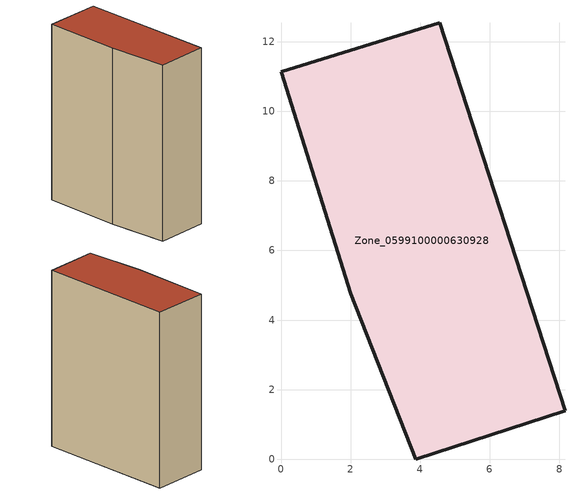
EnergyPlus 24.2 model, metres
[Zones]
Zone_0599100000630928
 floor ground (C_G): 3.87,0 2,4.75 0,11.13 4.56,12.54 8.16,1.39 z0.27
 wall outside (C_F): 2,4.75 3.87,0 8.16,1.39 4.56,12.54 0,11.13 2,4.75 z0.27:15.69
 roof outside (C_R): 8.16,1.39 4.56,12.54 0,11.13 2,4.75 3.87,0 z15.69
[BUILDING]
Pand.0599100000630928: North Axis=0; Terrain=City; Loads Convergence Tolerance Value=0.04; Temperature Convergence Tolerance Value=0.4; Solar Distribution=FullExterior; Maximum Number of Warmup Days=25; Minimum Number of Warmup Days=1
[Site:Location]
Rotterdam.The.Hague.AP_ZH_NLD Design_Conditions: Latitude=51.96; Longitude=4.45; Time Zone=1; Elevation=-4.5
[SITE:GROUNDTEMPERATURE:BUILDINGSURFACE]
18, 18, 18, 18, 18, 18, 18, 18, 18, 18, 18, 18
[MATERIAL] Thermal Absorptance=0.9; Solar Absorptance=0.7; Visible Absorptance=0.7
Name | Roughness | Thickness | Conductivity | Density | Specific Heat
G.TI.1946 | MediumSmooth | 0.15 | 1 | 540 | 1210
F.TI.1946 | Rough | 0.3 | 0.857143 | 1920 | 840
R.TI.1946 | MediumRough | 0.2 | 0.1 | 1500 | 1000
[CONSTRUCTION]
C_G: G.TI.1946
C_F: F.TI.1946
C_R: R.TI.1946
[ZONE]
Zone_0599100000630928: Type=1; Multiplier=1; Ceiling Height=Autocalculate; Volume=Autocalculate; Floor Area=autocalculate; Part of Total Floor Area=Yes
[ZONEINFILTRATION:DESIGNFLOWRATE]
Infil_Zone_0599100000630928: Zone or ZoneList or Space or SpaceList=Zone_0599100000630928; Schedule=AlwaysOn; Design Flow Rate Calculation Method=Flow/Area; Flow Rate per Floor Area=0.003; Constant Term Coefficient=1; Temperature Term Coefficient=0; Velocity Term Coefficient=0; Velocity Squared Term Coefficient=0
[HVACTEMPLATE:ZONE:IDEALLOADSAIRSYSTEM]
Zone_0599100000630928: Maximum Heating Supply Air Temperature=50; Minimum Cooling Supply Air Temperature=13; Maximum Heating Supply Air Humidity Ratio=0.0156; Minimum Cooling Supply Air Humidity Ratio=0.0077; Heating Limit=NoLimit; Cooling Limit=NoLimit; Dehumidification Control Type=ConstantSensibleHeatRatio; Cooling Sensible Heat Ratio=0.7; Dehumidification Setpoint=60; Humidification Control Type=None; Humidification Setpoint=30; Outdoor Air Method=None; Outdoor Air Flow Rate per Person=0.00944; Outdoor Air Flow Rate per Zone Floor Area=0; Outdoor Air Flow Rate per Zone=0; Demand Controlled Ventilation Type=None; Outdoor Air Economizer Type=NoEconomizer; Heat Recovery Type=None; Sensible Heat Recovery Effectiveness=0.7; Latent Heat Recovery Effectiveness=0.65
[ZONECONTROL:THERMOSTAT]
ThermostatControl_Zone_0599100000630928: Zone or ZoneList=Zone_0599100000630928; Control Type Schedule=DualSetpointControlType; Control 1=Thermostat_Zone_0599100000630928; Temperature Difference Between Cutout And Setpoint=0
[THERMOSTATSETPOINT:DUALSETPOINT]
Thermostat_Zone_0599100000630928: Heating Setpoint Temperature Schedule=HeatingSetpoint_Zone_0599100000630928; Cooling Setpoint Temperature Schedule=CoolingSetpoint_Zone_0599100000630928
[SCHEDULE:COMPACT]
HeatingSetpoint_Zone_0599100000630928: Through: 12/31, For: AllDays, Until: 24:00, 21
CoolingSetpoint_Zone_0599100000630928: Through: 12/31, For: AllDays, Until: 24:00, 24
DualSetpointControlType: Through: 12/31, For: AllDays, Until: 24:00, 4
AlwaysOn: Through: 12/31, For: AllDays, Until: 24:00, 1
